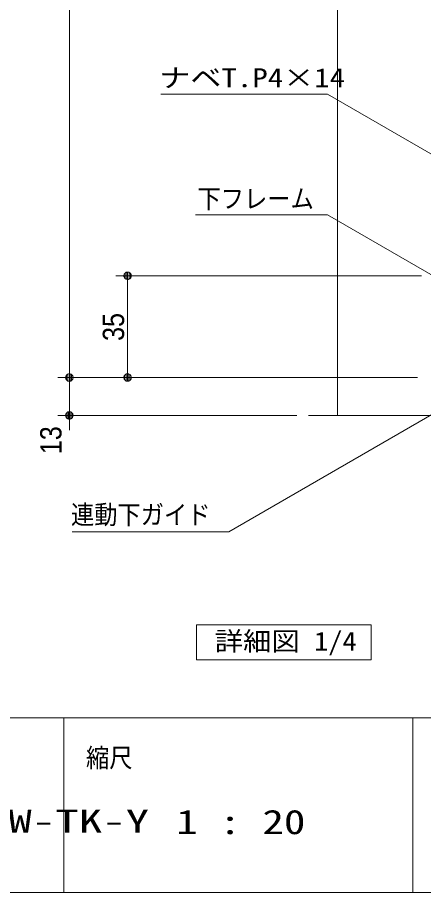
# Model space of a CAD drawing. Units: millimetres, scale not verified. Extents: x -6062 to 6062, y -3045 to 3045.
# Drawn here: x 33 to 731, y -2770 to -1266 of the extents above; entities that cross this region are included whole.
import ezdxf
from ezdxf.enums import TextEntityAlignment as Align

# ---------------------------------------------------------------- set-up
doc = ezdxf.new("R2010")
doc.units = ezdxf.units.MM
doc.header["$LTSCALE"] = 20
for name, color, linetype, lineweight in [('0-0_1図面枠', 7, 'Continuous', 9), ('0-1_3一般', 7, 'Continuous', 9), ('0-2_2寸法-1', 7, 'Continuous', 9), ('0-3_0', 7, 'Continuous', 9), ('0-4_2寸法-3', 7, 'Continuous', 9), ('0-5_2寸法-2', 7, 'Continuous', 9)]:
    doc.layers.add(name, color=color, linetype=linetype, lineweight=lineweight)
doc.styles.add('ＭＳ ゴシック', font='')
doc.styles.add('ＭＳ Ｐゴシック', font='')
doc.styles.get('ＭＳ ゴシック').set_extended_font_data('MS Gothic')
doc.styles.get('ＭＳ Ｐゴシック').set_extended_font_data('MS PGothic')

# ---------------------------------------------------------------- blocks, each defined once
blk = doc.blocks.new('グループ-2')
at = {"layer": '0-0_1図面枠'}
for p, q in [((-80000, -49400), (80000, -49400)), ((38000, -49400), (38000, -55400)), ((50000, -49400), (50000, -55400))]:
    blk.add_line(p, q, dxfattribs=at)
blk.add_lwpolyline([(-80000, 55400), (80000, 55400), (80000, -55400), (-80000, -55400)], close=True, dxfattribs=at)
blk = doc.blocks.new('図面枠')
at = {"layer": '0-0_1図面枠'}
blk.add_blockref('グループ-2', (0, 0), dxfattribs=at)
at = {"layer": '0-0_1図面枠', "style": 'ＭＳ ゴシック'}
for s, height, width, p in [('縮尺', 650.9, 0.9, (38765.5, -51291.3)), ('1 : 20', 836.9, 1.3, (41866.9, -53644.8))]:
    blk.add_text(s, height=height, dxfattribs=dict(at, width=width)).set_placement(p, align=Align.BOTTOM_LEFT)
blk = doc.blocks.new('グループ-22')
at = {"layer": '0-4_2寸法-3'}
blk.add_lwpolyline([(42563.7, -46200), (48563.7, -46200), (48563.7, -47400), (42563.7, -47400)], close=True, dxfattribs=at)
at = {"layer": '0-4_2寸法-3', "style": 'ＭＳ ゴシック', "width": 1.1}
blk.add_text('詳細図 1/4', height=650.9, dxfattribs=at).set_placement((43187, -47284.4), align=Align.BOTTOM_LEFT)
blk = doc.blocks.new('グループ-32')
at = {"layer": '0-1_3一般'}
blk.add_line((46413.7, -39000), (71363.7, -39000), dxfattribs=at)
blk = doc.blocks.new('グループ-136')
at = {"layer": '0-1_3一般'}
blk.add_line((47413.7, 20804.9), (47413.7, -39000), dxfattribs=at)
blk = doc.blocks.new('グループ-137')
at = {"layer": '0-1_3一般'}
for name in ['グループ-32', 'グループ-136']:
    blk.add_blockref(name, (0, 0), dxfattribs=at)
blk = doc.blocks.new('_Dot')
at = {"layer": '0-3_0'}
for p, q in [((-10, 0), (-20, 0)), ((9.78, 2), (-9.78, 2)), ((7.99, 6), (-7.99, 6)), ((9.16, -3.98), (-9.16, -3.98)), ((6, -7.98), (-6, -7.98))]:
    blk.add_line(p, q, dxfattribs=at)
for points in [[(10, 0), (9.92, 1.25), (9.69, 2.49), (9.3, 3.68), (8.76, 4.82), (8.09, 5.88), (7.29, 6.85), (6.37, 7.71), (5.36, 8.44), (4.26, 9.05), (3.09, 9.51), (1.87, 9.82), (0.63, 9.98), (-0.63, 9.98), (-1.87, 9.82), (-3.09, 9.51), (-4.26, 9.05), (-5.36, 8.44), (-6.37, 7.71), (-7.29, 6.85), (-8.09, 5.88), (-8.76, 4.82), (-9.3, 3.68), (-9.69, 2.49), (-9.92, 1.25), (-10, 0), (0, 0)], [(-10, 0), (-9.92, -1.25), (-9.69, -2.49), (-9.3, -3.68), (-8.76, -4.82), (-8.09, -5.88), (-7.29, -6.85), (-6.37, -7.71), (-5.36, -8.44), (-4.26, -9.05), (-3.09, -9.51), (-1.87, -9.82), (-0.63, -9.98), (0.63, -9.98), (1.87, -9.82), (3.09, -9.51), (4.26, -9.05), (5.36, -8.44), (6.37, -7.71), (7.29, -6.85), (8.09, -5.88), (8.76, -4.82), (9.3, -3.68), (9.69, -2.49), (9.92, -1.25), (10, 0), (0, 0)]]:
    blk.add_lwpolyline(points, close=True, dxfattribs=at)

msp = doc.modelspace()

# ---------------------------------------------------------------- linework, layer by layer
at = {"layer": '0-2_2寸法-1'}
for p, q in [((122.18, 802.53), (122.18, -1872.29)), ((727.18, -1710), (202.18, -1710)), ((222.18, -1872.29), (222.18, -1722.71)), ((202.18, -1885), (102.18, -1885)), ((720.68, -1885), (202.18, -1885))]:
    msp.add_line(p, q, dxfattribs=at)
at = {"layer": '0-4_2寸法-3'}
for points in [[(932.68, -1610), (565.68, -1398.11), (279.38, -1398.11)], [(747.18, -1710), (565.68, -1605.21), (338.8, -1605.21)], [(785.68, -1925.25), (396.41, -2150), (127.08, -2150)]]:
    msp.add_lwpolyline(points, dxfattribs=at)
at = {"layer": '0-5_2寸法-2'}
for p, q in [((122.18, -1872.29), (122.18, -1859.58)), ((202.18, -1885), (102.18, -1885)), ((122.18, -1885), (122.18, -1950)), ((513.18, -1950), (102.18, -1950)), ((122.18, -1962.71), (122.18, -1975.42))]:
    msp.add_line(p, q, dxfattribs=at)

# ---------------------------------------------------------------- block references
at = {"layer": '0-0_1図面枠', "xscale": 0.05, "yscale": 0.05}
msp.add_blockref('図面枠', (-1787.5, 0), dxfattribs=at)
msp.add_blockref('図面枠', (-1787.5, 0), dxfattribs=at)
at = {"layer": '0-1_3一般', "xscale": 0.05, "yscale": 0.05}
msp.add_blockref('グループ-137', (-1787.5, 0), dxfattribs=at)
at = {"layer": '0-2_2寸法-1', "xscale": 0.6356201, "yscale": 0.6356201}
for p, rotation in [((222.18, -1710), 90), ((122.18, -1885), 270), ((222.18, -1885), 270)]:
    msp.add_blockref('_Dot', p, dxfattribs=dict(at, rotation=rotation))
at = {"layer": '0-4_2寸法-3', "xscale": 0.05, "yscale": 0.05}
msp.add_blockref('グループ-22', (-1787.5, 0), dxfattribs=at)
at = {"layer": '0-5_2寸法-2', "xscale": 0.6356201, "yscale": 0.6356201}
for p, rotation in [((122.18, -1885), 270), ((122.18, -1950), 90)]:
    msp.add_blockref('_Dot', p, dxfattribs=dict(at, rotation=rotation))

# ---------------------------------------------------------------- texts
at = {"layer": '0-0_1図面枠', "style": 'ＭＳ ゴシック', "width": 1.5}
msp.add_text('AXSC32-Z005LF-N-FW-TK-Y', height=39.52, dxfattribs=at).set_placement((-668.2, -2678.78), align=Align.BOTTOM_LEFT)
at = {"layer": '0-2_2寸法-1', "style": 'ＭＳ Ｐゴシック', "width": 0.9}
msp.add_text('35', height=36.66, rotation=90, dxfattribs=at).set_placement((227.24, -1822.09), align=Align.BOTTOM_LEFT)
at = {"layer": '0-4_2寸法-3', "style": 'ＭＳ ゴシック'}
for s, width, p in [('ナベT.P4×14', 1.2, (276.88, -1395.72)), ('下フレーム', 0.9, (342.46, -1603.59)), ('連動下ガイド', 0.9, (124.98, -2146.66))]:
    msp.add_text(s, height=32.55, dxfattribs=dict(at, width=width)).set_placement(p, align=Align.BOTTOM_LEFT)
at = {"layer": '0-5_2寸法-2', "style": 'ＭＳ Ｐゴシック', "width": 0.9}
msp.add_text('13', height=36.66, rotation=90, dxfattribs=at).set_placement((119.7, -2016.66), align=Align.BOTTOM_LEFT)

doc.saveas('drawing.dxf')
